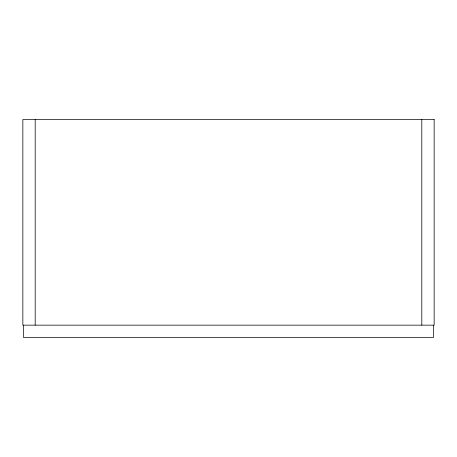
<?xml version="1.0" encoding="UTF-8"?>
<svg xmlns="http://www.w3.org/2000/svg" width="457" height="457" viewBox="0 0 457 457"><rect width="100%" height="100%" fill="white"/><g stroke="black" fill="none" stroke-linecap="round" stroke-linejoin="round"><path stroke-width="0.69" d="M433.464 325.156L433.464 337.495L23.536 337.495L23.536 325.156M421.811 119.505L421.811 325.156M35.189 119.505L35.189 325.156M434.15 119.505L22.85 119.505L22.85 325.156L434.15 325.156L434.15 119.505"/></g></svg>
